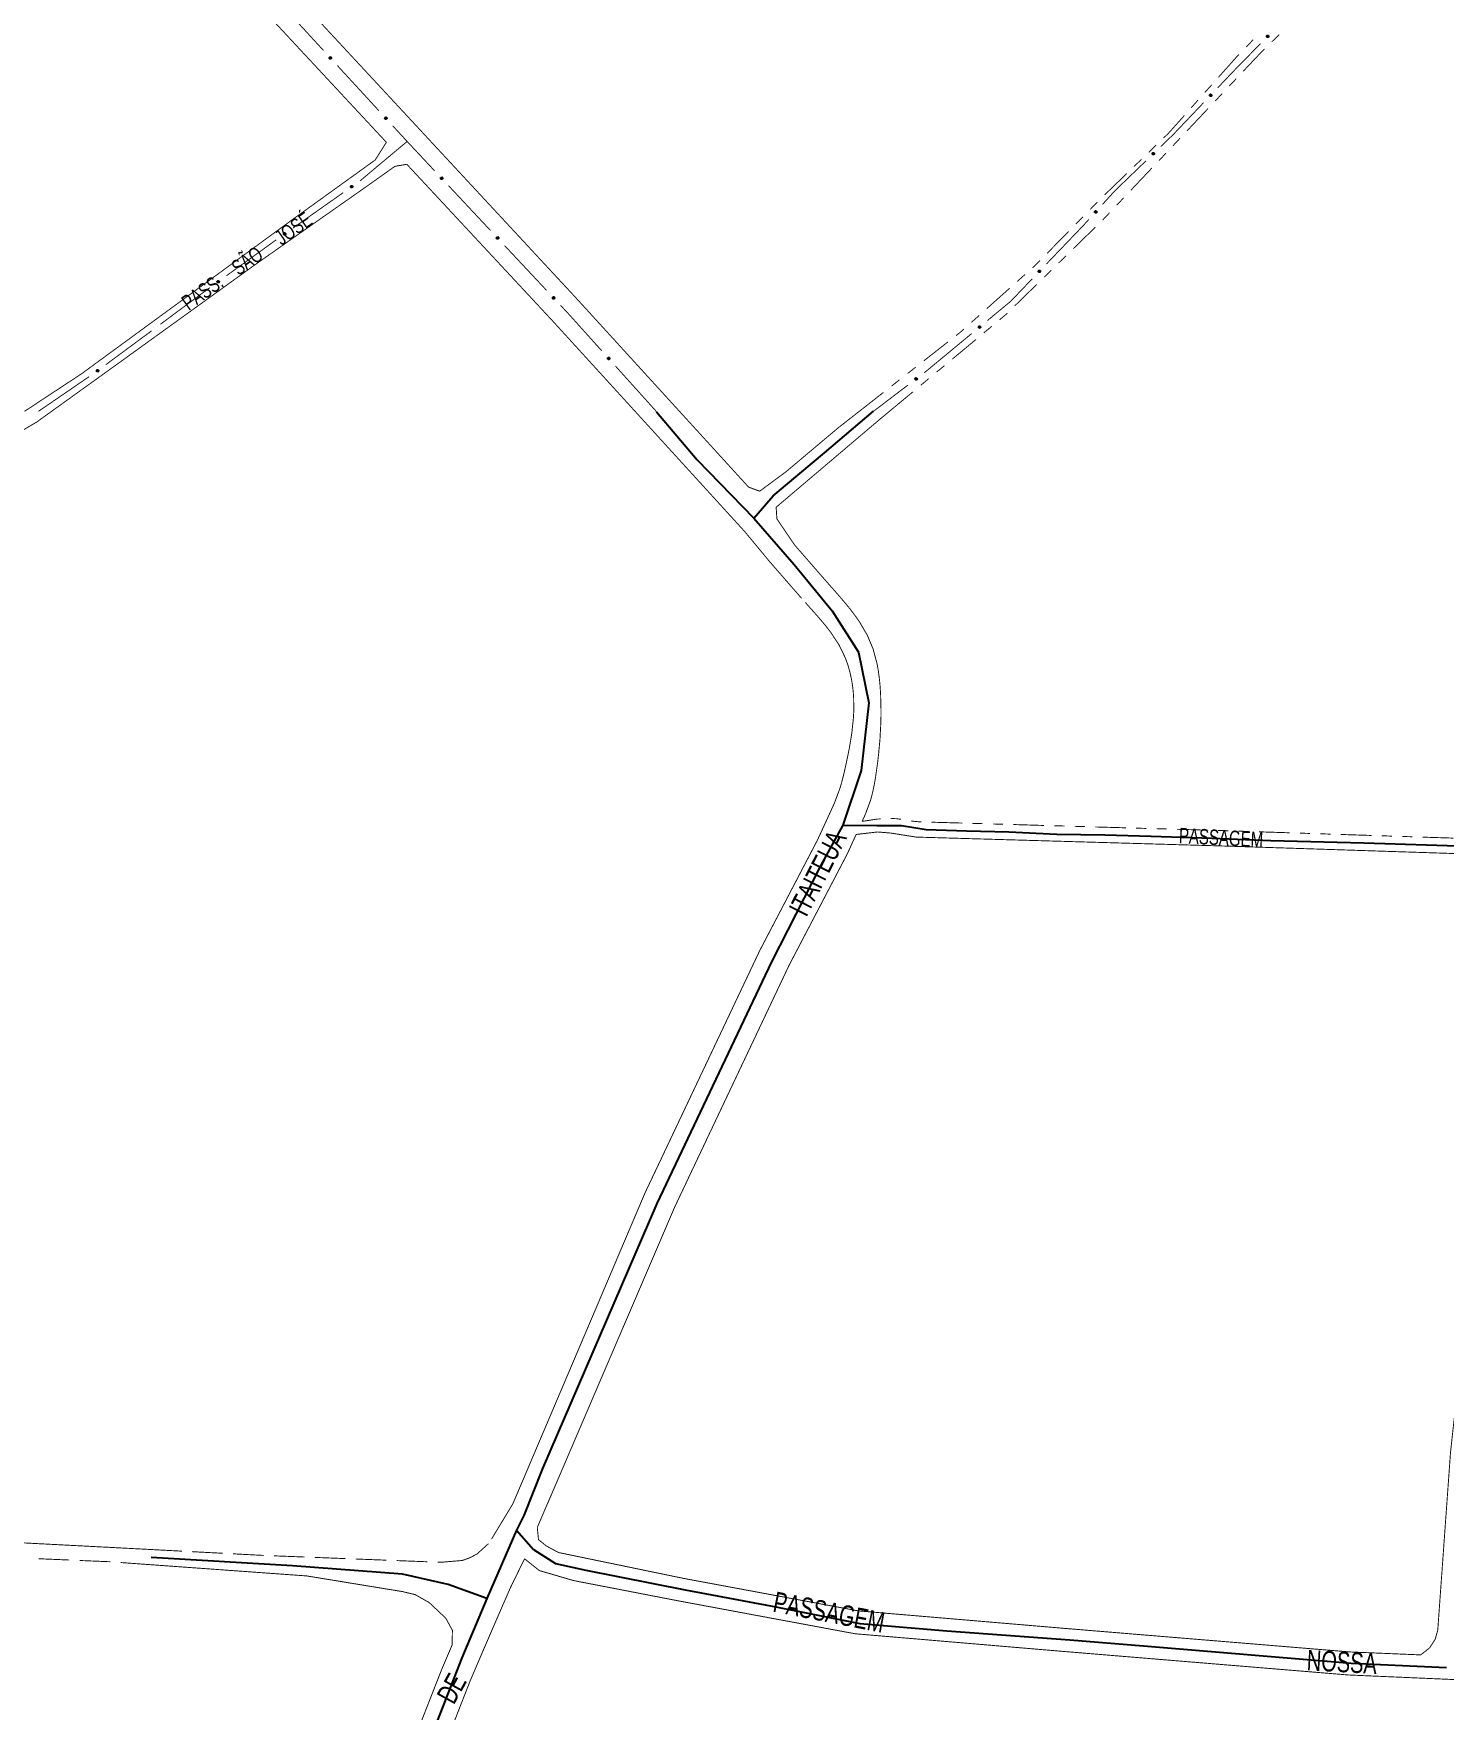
# Model space of a CAD drawing. Extents: x 205150 to 206910, y 4858726 to 4860849.
# Drawn here: x 205773.5 to 206049.1, y 4859224.7 to 4859552.2 of the extents above; entities that cross this region are included whole.
import ezdxf

# ---------------------------------------------------------------- set-up
doc = ezdxf.new("R2010")
doc.units = 0
doc.header["$LTSCALE"] = 1.5
doc.header["$MEASUREMENT"] = 0
doc.linetypes.add('PHANTOMX2', pattern=[5, 2.5, -0.5, 0.5, -0.5, 0.5, -0.5])
doc.linetypes.add('TRACO_25', pattern=[8, 3, -1, 1, -1, 1, -1])
for name, color, linetype in [('SV-EIXO-ROD-ESTR', 7, 'CONTINUOUS'), ('SV-EIXO-RUA-N-PAV', 6, 'CONTINUOUS'), ('SV-EIXO-RUA-PAV', 20, 'CONTINUOUS'), ('SV-EST-MUNIC-PAV', 20, 'CONTINUOUS'), ('SV-RUA-NAO-PAV-S-GUIA-C-GUIA', 7, 'CONTINUOUS'), ('SV-RUA-PAVIM-S-GUIA-C-GUIA', 7, 'CONTINUOUS'), ('SV-TXT-EST-M-N-PAV', 20, 'CONTINUOUS'), ('SV-TXT-RUA-N-PAV-S-GUIA-C-GUIA', 7, 'CONTINUOUS'), ('SV-TXT-RUA-PAV-S-GUIA-C-GUIA', 7, 'CONTINUOUS')]:
    doc.layers.add(name, color=color, linetype=linetype)
doc.styles.add('ARIAL', font='ARIAL.TTF')

msp = doc.modelspace()

# ---------------------------------------------------------------- linework, layer by layer
at = {"layer": 'SV-EIXO-ROD-ESTR', "const_width": 0.18, "flags": 128}
for points in [[(205830.11, 4859548.95), (205821.99, 4859557.78)], [(205840.94, 4859537.17), (205832.82, 4859546)], [(205846.46, 4859531.17), (205843.65, 4859534.22)], [(205847.04, 4859530.55), (205846.46, 4859531.17)], [(205851.82, 4859525.44), (205847.04, 4859530.55)], [(205862.76, 4859513.76), (205854.56, 4859522.52)], [(205873.7, 4859502.08), (205865.49, 4859510.84)], [(205877.92, 4859497.57), (205876.43, 4859499.16)], [(205878.47, 4859496.96), (205877.92, 4859497.57)], [(205884.49, 4859490.27), (205878.47, 4859496.96)], [(205895.19, 4859478.38), (205887.16, 4859487.3)]]:
    msp.add_lwpolyline(points, dxfattribs=at)
at = {"layer": 'SV-EIXO-ROD-ESTR', "flags": 128}
for points in [[(205831.48, 4859547.29), (205831.44, 4859547.3), (205831.39, 4859547.31), (205831.36, 4859547.33), (205831.34, 4859547.35), (205831.32, 4859547.38), (205831.3, 4859547.41), (205831.29, 4859547.45), (205831.29, 4859547.5), (205831.31, 4859547.54), (205831.32, 4859547.58), (205831.35, 4859547.6), (205831.37, 4859547.62), (205831.41, 4859547.64), (205831.45, 4859547.65), (205831.5, 4859547.64), (205831.54, 4859547.63), (205831.57, 4859547.61), (205831.6, 4859547.59), (205831.62, 4859547.56), (205831.63, 4859547.53), (205831.64, 4859547.49), (205831.64, 4859547.44), (205831.63, 4859547.4), (205831.61, 4859547.37), (205831.59, 4859547.34), (205831.56, 4859547.32), (205831.53, 4859547.3), (205831.48, 4859547.29)], [(205842.31, 4859535.52), (205842.26, 4859535.52), (205842.22, 4859535.53), (205842.19, 4859535.55), (205842.17, 4859535.57), (205842.15, 4859535.6), (205842.13, 4859535.63), (205842.12, 4859535.67), (205842.12, 4859535.72), (205842.14, 4859535.76), (205842.15, 4859535.8), (205842.18, 4859535.82), (205842.2, 4859535.84), (205842.24, 4859535.86), (205842.28, 4859535.87), (205842.33, 4859535.87), (205842.37, 4859535.85), (205842.4, 4859535.84), (205842.43, 4859535.81), (205842.45, 4859535.78), (205842.46, 4859535.75), (205842.47, 4859535.71), (205842.47, 4859535.66), (205842.46, 4859535.62), (205842.44, 4859535.59), (205842.42, 4859535.56), (205842.39, 4859535.54), (205842.36, 4859535.52), (205842.31, 4859535.52)], [(205853.21, 4859523.8), (205853.16, 4859523.8), (205853.12, 4859523.81), (205853.09, 4859523.83), (205853.06, 4859523.85), (205853.04, 4859523.88), (205853.02, 4859523.91), (205853.01, 4859523.95), (205853.02, 4859524), (205853.03, 4859524.05), (205853.05, 4859524.08), (205853.07, 4859524.1), (205853.1, 4859524.13), (205853.13, 4859524.14), (205853.17, 4859524.15), (205853.22, 4859524.15), (205853.26, 4859524.14), (205853.29, 4859524.12), (205853.32, 4859524.09), (205853.34, 4859524.07), (205853.36, 4859524.03), (205853.37, 4859523.99), (205853.37, 4859523.94), (205853.35, 4859523.9), (205853.34, 4859523.87), (205853.31, 4859523.85), (205853.28, 4859523.82), (205853.25, 4859523.81), (205853.21, 4859523.8)], [(205864.15, 4859512.12), (205864.1, 4859512.12), (205864.05, 4859512.13), (205864.02, 4859512.15), (205864, 4859512.17), (205863.98, 4859512.2), (205863.96, 4859512.23), (205863.95, 4859512.27), (205863.95, 4859512.32), (205863.96, 4859512.37), (205863.98, 4859512.4), (205864.01, 4859512.43), (205864.03, 4859512.45), (205864.07, 4859512.46), (205864.11, 4859512.47), (205864.16, 4859512.47), (205864.2, 4859512.46), (205864.23, 4859512.44), (205864.26, 4859512.41), (205864.28, 4859512.39), (205864.29, 4859512.35), (205864.3, 4859512.31), (205864.3, 4859512.26), (205864.29, 4859512.22), (205864.27, 4859512.19), (205864.25, 4859512.17), (205864.22, 4859512.14), (205864.19, 4859512.13), (205864.15, 4859512.12)], [(205875.08, 4859500.44), (205875.03, 4859500.44), (205874.99, 4859500.45), (205874.96, 4859500.47), (205874.93, 4859500.49), (205874.91, 4859500.52), (205874.9, 4859500.55), (205874.89, 4859500.6), (205874.89, 4859500.64), (205874.9, 4859500.69), (205874.92, 4859500.72), (205874.94, 4859500.75), (205874.97, 4859500.77), (205875, 4859500.78), (205875.04, 4859500.79), (205875.09, 4859500.79), (205875.13, 4859500.78), (205875.16, 4859500.76), (205875.19, 4859500.74), (205875.21, 4859500.71), (205875.23, 4859500.67), (205875.24, 4859500.63), (205875.24, 4859500.58), (205875.23, 4859500.54), (205875.21, 4859500.51), (205875.18, 4859500.49), (205875.16, 4859500.46), (205875.12, 4859500.45), (205875.08, 4859500.44)], [(205885.84, 4859488.6), (205885.79, 4859488.6), (205885.75, 4859488.62), (205885.72, 4859488.64), (205885.7, 4859488.66), (205885.67, 4859488.69), (205885.66, 4859488.72), (205885.65, 4859488.76), (205885.65, 4859488.81), (205885.67, 4859488.85), (205885.68, 4859488.88), (205885.71, 4859488.91), (205885.74, 4859488.93), (205885.77, 4859488.95), (205885.81, 4859488.95), (205885.86, 4859488.95), (205885.9, 4859488.94), (205885.93, 4859488.92), (205885.96, 4859488.9), (205885.98, 4859488.87), (205885.99, 4859488.83), (205886, 4859488.79), (205886, 4859488.74), (205885.99, 4859488.7), (205885.97, 4859488.67), (205885.94, 4859488.65), (205885.92, 4859488.63), (205885.88, 4859488.61), (205885.84, 4859488.6)]]:
    msp.add_lwpolyline(points, close=True, dxfattribs=at)
for points in [[(205831.53, 4859547.3), (205831.29, 4859547.5)], [(205831.51, 4859547.3), (205831.29, 4859547.47)], [(205831.48, 4859547.29), (205831.29, 4859547.45)], [(205831.54, 4859547.31), (205831.3, 4859547.52)], [(205831.46, 4859547.3), (205831.3, 4859547.43)], [(205831.44, 4859547.3), (205831.3, 4859547.41)], [(205831.56, 4859547.32), (205831.31, 4859547.54)], [(205831.41, 4859547.3), (205831.31, 4859547.39)], [(205831.59, 4859547.34), (205831.32, 4859547.58)], [(205831.57, 4859547.33), (205831.32, 4859547.55)], [(205831.39, 4859547.31), (205831.32, 4859547.38)], [(205831.6, 4859547.36), (205831.34, 4859547.59)], [(205831.61, 4859547.37), (205831.35, 4859547.6)], [(205831.62, 4859547.39), (205831.36, 4859547.61)], [(205831.63, 4859547.4), (205831.37, 4859547.62)], [(205831.63, 4859547.42), (205831.4, 4859547.63)], [(205831.64, 4859547.44), (205831.41, 4859547.64)], [(205831.64, 4859547.46), (205831.43, 4859547.64)], [(205831.64, 4859547.49), (205831.45, 4859547.65)], [(205831.63, 4859547.51), (205831.48, 4859547.64)], [(205831.63, 4859547.53), (205831.5, 4859547.64)], [(205831.62, 4859547.55), (205831.52, 4859547.63)], [(205831.62, 4859547.56), (205831.54, 4859547.63)], [(205842.42, 4859535.56), (205842.15, 4859535.8)], [(205842.4, 4859535.55), (205842.15, 4859535.78)], [(205842.43, 4859535.58), (205842.17, 4859535.81)], [(205842.44, 4859535.59), (205842.18, 4859535.82)], [(205842.45, 4859535.61), (205842.19, 4859535.83)], [(205842.46, 4859535.62), (205842.2, 4859535.84)], [(205842.46, 4859535.64), (205842.23, 4859535.85)], [(205842.47, 4859535.66), (205842.24, 4859535.86)], [(205842.47, 4859535.69), (205842.26, 4859535.86)], [(205842.47, 4859535.71), (205842.28, 4859535.87)], [(205842.46, 4859535.73), (205842.31, 4859535.86)], [(205842.46, 4859535.75), (205842.33, 4859535.87)], [(205842.45, 4859535.77), (205842.35, 4859535.86)], [(205842.45, 4859535.78), (205842.37, 4859535.85)], [(205842.36, 4859535.52), (205842.12, 4859535.72)], [(205842.34, 4859535.52), (205842.12, 4859535.7)], [(205842.31, 4859535.52), (205842.12, 4859535.67)], [(205842.37, 4859535.54), (205842.13, 4859535.74)], [(205842.29, 4859535.52), (205842.13, 4859535.65)], [(205842.26, 4859535.52), (205842.13, 4859535.63)], [(205842.39, 4859535.54), (205842.14, 4859535.76)], [(205842.24, 4859535.52), (205842.14, 4859535.61)], [(205842.22, 4859535.53), (205842.15, 4859535.6)], [(205853.21, 4859523.8), (205853.01, 4859523.95)], [(205853.25, 4859523.81), (205853.02, 4859524)], [(205853.23, 4859523.8), (205853.02, 4859523.98)], [(205853.16, 4859523.8), (205853.02, 4859523.91)], [(205853.28, 4859523.82), (205853.03, 4859524.05)], [(205853.26, 4859523.82), (205853.03, 4859524.02)], [(205853.18, 4859523.8), (205853.03, 4859523.93)], [(205853.29, 4859523.84), (205853.04, 4859524.06)], [(205853.14, 4859523.81), (205853.04, 4859523.89)], [(205853.12, 4859523.81), (205853.04, 4859523.88)], [(205853.31, 4859523.85), (205853.05, 4859524.08)], [(205853.32, 4859523.86), (205853.06, 4859524.09)], [(205853.34, 4859523.87), (205853.07, 4859524.1)], [(205853.34, 4859523.89), (205853.09, 4859524.11)], [(205853.35, 4859523.9), (205853.1, 4859524.13)], [(205853.36, 4859523.93), (205853.12, 4859524.13)], [(205853.37, 4859523.94), (205853.13, 4859524.14)], [(205853.36, 4859523.97), (205853.15, 4859524.14)], [(205853.37, 4859523.99), (205853.17, 4859524.15)], [(205853.36, 4859524.02), (205853.2, 4859524.14)], [(205853.36, 4859524.03), (205853.22, 4859524.15)], [(205853.35, 4859524.05), (205853.25, 4859524.14)], [(205853.34, 4859524.07), (205853.26, 4859524.14)], [(205864.19, 4859512.13), (205863.95, 4859512.32)], [(205864.17, 4859512.12), (205863.95, 4859512.3)], [(205864.15, 4859512.12), (205863.95, 4859512.27)], [(205864.22, 4859512.14), (205863.96, 4859512.37)], [(205864.2, 4859512.14), (205863.96, 4859512.34)], [(205864.12, 4859512.12), (205863.96, 4859512.25)], [(205864.1, 4859512.12), (205863.96, 4859512.23)], [(205864.07, 4859512.13), (205863.97, 4859512.21)], [(205864.25, 4859512.17), (205863.98, 4859512.4)], [(205864.23, 4859512.16), (205863.98, 4859512.38)], [(205864.05, 4859512.13), (205863.98, 4859512.2)], [(205864.26, 4859512.18), (205864, 4859512.41)], [(205864.27, 4859512.19), (205864.01, 4859512.43)], [(205864.28, 4859512.21), (205864.02, 4859512.43)], [(205864.29, 4859512.22), (205864.03, 4859512.45)], [(205864.29, 4859512.25), (205864.05, 4859512.45)], [(205864.3, 4859512.26), (205864.07, 4859512.46)], [(205864.3, 4859512.29), (205864.09, 4859512.46)], [(205864.3, 4859512.31), (205864.11, 4859512.47)], [(205864.29, 4859512.34), (205864.14, 4859512.46)], [(205864.29, 4859512.35), (205864.16, 4859512.47)], [(205864.28, 4859512.37), (205864.18, 4859512.46)], [(205864.28, 4859512.39), (205864.2, 4859512.46)], [(205875.12, 4859500.45), (205874.89, 4859500.64)], [(205875.1, 4859500.45), (205874.89, 4859500.62)], [(205875.08, 4859500.44), (205874.89, 4859500.6)], [(205875.16, 4859500.46), (205874.9, 4859500.69)], [(205875.14, 4859500.46), (205874.9, 4859500.66)], [(205875.05, 4859500.44), (205874.9, 4859500.57)], [(205875.03, 4859500.44), (205874.9, 4859500.55)], [(205875.17, 4859500.48), (205874.91, 4859500.7)], [(205875.01, 4859500.45), (205874.91, 4859500.53)], [(205874.99, 4859500.45), (205874.91, 4859500.52)], [(205875.18, 4859500.49), (205874.92, 4859500.72)], [(205875.19, 4859500.5), (205874.93, 4859500.73)], [(205875.21, 4859500.51), (205874.94, 4859500.75)], [(205875.21, 4859500.53), (205874.96, 4859500.75)], [(205875.23, 4859500.54), (205874.97, 4859500.77)], [(205875.23, 4859500.57), (205874.99, 4859500.77)], [(205875.24, 4859500.58), (205875, 4859500.78)], [(205875.23, 4859500.61), (205875.03, 4859500.78)], [(205875.24, 4859500.63), (205875.04, 4859500.79)], [(205875.23, 4859500.66), (205875.07, 4859500.79)], [(205875.23, 4859500.67), (205875.09, 4859500.79)], [(205875.22, 4859500.69), (205875.12, 4859500.78)], [(205875.21, 4859500.71), (205875.13, 4859500.78)], [(205885.88, 4859488.61), (205885.65, 4859488.81)], [(205885.86, 4859488.61), (205885.65, 4859488.78)], [(205885.84, 4859488.6), (205885.65, 4859488.76)], [(205885.9, 4859488.62), (205885.66, 4859488.83)], [(205885.81, 4859488.6), (205885.66, 4859488.74)], [(205885.79, 4859488.6), (205885.66, 4859488.72)], [(205885.92, 4859488.63), (205885.67, 4859488.85)], [(205885.77, 4859488.61), (205885.67, 4859488.7)], [(205885.75, 4859488.62), (205885.67, 4859488.69)], [(205885.94, 4859488.65), (205885.68, 4859488.88)], [(205885.93, 4859488.64), (205885.68, 4859488.86)], [(205885.95, 4859488.66), (205885.7, 4859488.9)], [(205885.97, 4859488.67), (205885.71, 4859488.91)], [(205885.98, 4859488.69), (205885.72, 4859488.92)], [(205885.99, 4859488.7), (205885.74, 4859488.93)], [(205885.99, 4859488.73), (205885.76, 4859488.94)], [(205886, 4859488.74), (205885.77, 4859488.95)], [(205886, 4859488.77), (205885.79, 4859488.95)], [(205886, 4859488.79), (205885.81, 4859488.95)], [(205885.99, 4859488.82), (205885.84, 4859488.95)], [(205885.99, 4859488.83), (205885.86, 4859488.95)], [(205885.98, 4859488.85), (205885.89, 4859488.94)], [(205885.98, 4859488.87), (205885.9, 4859488.94)], [(205895.19, 4859478.38), (205903.13, 4859469.01), (205914.2, 4859457.6), (205922.09, 4859448.54), (205929.47, 4859439.48), (205934.67, 4859431.43), (205936.68, 4859421.53), (205935.17, 4859408.28), (205931.57, 4859397.62), (205927.22, 4859389.66), (205917.66, 4859370.94), (205895.24, 4859323.72), (205872.93, 4859271.96), (205869.24, 4859262.82), (205867.85, 4859259.92), (205862.03, 4859246.58), (205857.16, 4859234.97), (205844.83, 4859203.51)]]:
    msp.add_lwpolyline(points, dxfattribs=at)
at = {"layer": 'SV-EIXO-RUA-N-PAV', "const_width": 0.18, "flags": 128}
for points in [[(206013.16, 4859550.26), (206008.26, 4859545.26)], [(206008.25, 4859545.25), (206004.81, 4859541.64)], [(206008.26, 4859545.26), (206008.25, 4859545.25)], [(206002.05, 4859538.74), (205996.54, 4859532.95)], [(205996.18, 4859532.57), (205993.68, 4859530.16)], [(205996.54, 4859532.95), (205996.18, 4859532.57)], [(205846.46, 4859531.17), (205838.03, 4859524.11)], [(205990.8, 4859527.38), (205985.04, 4859521.83)], [(205837.39, 4859523.57), (205837.25, 4859523.48)], [(205838.03, 4859524.11), (205837.39, 4859523.57)], [(205833.98, 4859521.17), (205824.17, 4859514.26)], [(205984.62, 4859521.42), (205982.32, 4859518.89)], [(205985.04, 4859521.83), (205984.62, 4859521.42)], [(205978.49, 4859514.68), (205971.36, 4859507.24)], [(205978.96, 4859515.19), (205978.49, 4859514.68)], [(205979.63, 4859515.93), (205978.96, 4859515.19)], [(205820.9, 4859511.96), (205811.17, 4859504.94)], [(205968.59, 4859504.35), (205964.44, 4859500.02)], [(205806.65, 4859501.68), (205798.27, 4859495.47)], [(205807.11, 4859502.01), (205806.65, 4859501.68)], [(205807.92, 4859502.6), (205807.11, 4859502.01)], [(205964.38, 4859499.95), (205959.83, 4859496.19)], [(205964.44, 4859500.02), (205964.38, 4859499.95)], [(205787.6, 4859487.57), (205796.45, 4859494.11)], [(205796.45, 4859494.11), (205796.55, 4859494.19)], [(205956.74, 4859493.64), (205948.27, 4859486.63)], [(205948.27, 4859486.63), (205947.81, 4859486.25)], [(205774.45, 4859478.46), (205784.35, 4859485.24)], [(205944.3, 4859483.58), (205937.93, 4859478.74)], [(205947.81, 4859486.25), (205947.49, 4859486)], [(205937.93, 4859478.74), (205937.58, 4859478.48)]]:
    msp.add_lwpolyline(points, dxfattribs=at)
at = {"layer": 'SV-EIXO-RUA-N-PAV', "flags": 128}
for points in [[(206014.75, 4859551.71), (206014.75, 4859551.66), (206014.74, 4859551.62), (206014.72, 4859551.59), (206014.7, 4859551.56), (206014.67, 4859551.54), (206014.64, 4859551.52), (206014.6, 4859551.51), (206014.55, 4859551.51), (206014.51, 4859551.52), (206014.47, 4859551.53), (206014.45, 4859551.56), (206014.42, 4859551.58), (206014.41, 4859551.62), (206014.4, 4859551.66), (206014.4, 4859551.71), (206014.4, 4859551.75), (206014.42, 4859551.78), (206014.45, 4859551.81), (206014.47, 4859551.83), (206014.5, 4859551.85), (206014.55, 4859551.86), (206014.59, 4859551.86), (206014.64, 4859551.85), (206014.67, 4859551.83), (206014.69, 4859551.81), (206014.72, 4859551.78), (206014.74, 4859551.75), (206014.75, 4859551.71)], [(206003.61, 4859540.22), (206003.61, 4859540.17), (206003.61, 4859540.13), (206003.59, 4859540.1), (206003.57, 4859540.07), (206003.54, 4859540.05), (206003.51, 4859540.03), (206003.47, 4859540.02), (206003.42, 4859540.02), (206003.38, 4859540.03), (206003.34, 4859540.04), (206003.31, 4859540.06), (206003.29, 4859540.09), (206003.27, 4859540.12), (206003.26, 4859540.16), (206003.26, 4859540.21), (206003.27, 4859540.26), (206003.29, 4859540.29), (206003.31, 4859540.31), (206003.34, 4859540.34), (206003.37, 4859540.36), (206003.41, 4859540.37), (206003.46, 4859540.37), (206003.5, 4859540.36), (206003.53, 4859540.34), (206003.56, 4859540.32), (206003.58, 4859540.29), (206003.6, 4859540.26), (206003.61, 4859540.22)], [(205992.42, 4859528.79), (205992.42, 4859528.74), (205992.41, 4859528.7), (205992.39, 4859528.66), (205992.36, 4859528.64), (205992.34, 4859528.62), (205992.3, 4859528.6), (205992.26, 4859528.59), (205992.22, 4859528.59), (205992.17, 4859528.6), (205992.14, 4859528.62), (205992.11, 4859528.64), (205992.09, 4859528.67), (205992.08, 4859528.71), (205992.07, 4859528.75), (205992.07, 4859528.8), (205992.08, 4859528.84), (205992.1, 4859528.87), (205992.12, 4859528.89), (205992.15, 4859528.92), (205992.18, 4859528.93), (205992.22, 4859528.94), (205992.27, 4859528.94), (205992.31, 4859528.93), (205992.34, 4859528.91), (205992.37, 4859528.89), (205992.39, 4859528.86), (205992.41, 4859528.83), (205992.42, 4859528.79)], [(205835.8, 4859522.32), (205835.79, 4859522.27), (205835.77, 4859522.23), (205835.75, 4859522.2), (205835.72, 4859522.18), (205835.69, 4859522.16), (205835.66, 4859522.15), (205835.62, 4859522.15), (205835.57, 4859522.15), (205835.53, 4859522.17), (205835.5, 4859522.19), (205835.47, 4859522.22), (205835.46, 4859522.25), (205835.45, 4859522.29), (205835.44, 4859522.33), (205835.45, 4859522.38), (205835.47, 4859522.42), (205835.49, 4859522.44), (205835.52, 4859522.47), (205835.55, 4859522.49), (205835.58, 4859522.5), (205835.63, 4859522.5), (205835.67, 4859522.49), (205835.71, 4859522.47), (205835.74, 4859522.45), (205835.76, 4859522.42), (205835.78, 4859522.39), (205835.79, 4859522.36), (205835.8, 4859522.32)], [(205981.15, 4859517.44), (205981.16, 4859517.4), (205981.15, 4859517.35), (205981.13, 4859517.32), (205981.11, 4859517.29), (205981.09, 4859517.27), (205981.05, 4859517.25), (205981.02, 4859517.24), (205980.97, 4859517.23), (205980.92, 4859517.24), (205980.89, 4859517.26), (205980.86, 4859517.28), (205980.84, 4859517.31), (205980.82, 4859517.34), (205980.81, 4859517.38), (205980.8, 4859517.43), (205980.81, 4859517.47), (205980.83, 4859517.5), (205980.85, 4859517.53), (205980.88, 4859517.56), (205980.91, 4859517.57), (205980.95, 4859517.59), (205981, 4859517.59), (205981.04, 4859517.58), (205981.07, 4859517.56), (205981.1, 4859517.54), (205981.12, 4859517.52), (205981.14, 4859517.49), (205981.15, 4859517.44)], [(205822.72, 4859513.1), (205822.71, 4859513.06), (205822.69, 4859513.02), (205822.67, 4859512.99), (205822.64, 4859512.97), (205822.61, 4859512.95), (205822.58, 4859512.94), (205822.53, 4859512.93), (205822.49, 4859512.94), (205822.45, 4859512.96), (205822.42, 4859512.98), (205822.39, 4859513.01), (205822.38, 4859513.04), (205822.37, 4859513.07), (205822.36, 4859513.12), (205822.37, 4859513.17), (205822.39, 4859513.2), (205822.41, 4859513.23), (205822.44, 4859513.26), (205822.47, 4859513.27), (205822.5, 4859513.28), (205822.54, 4859513.29), (205822.59, 4859513.28), (205822.63, 4859513.26), (205822.66, 4859513.24), (205822.68, 4859513.21), (205822.7, 4859513.18), (205822.71, 4859513.15), (205822.72, 4859513.1)], [(205809.73, 4859503.76), (205809.72, 4859503.72), (205809.7, 4859503.68), (205809.68, 4859503.65), (205809.65, 4859503.62), (205809.62, 4859503.61), (205809.59, 4859503.59), (205809.55, 4859503.59), (205809.5, 4859503.6), (205809.46, 4859503.62), (205809.43, 4859503.64), (205809.41, 4859503.66), (205809.39, 4859503.69), (205809.38, 4859503.73), (205809.37, 4859503.77), (205809.38, 4859503.82), (205809.4, 4859503.86), (205809.42, 4859503.89), (205809.45, 4859503.91), (205809.48, 4859503.93), (205809.51, 4859503.94), (205809.55, 4859503.94), (205809.6, 4859503.94), (205809.64, 4859503.92), (205809.67, 4859503.9), (205809.69, 4859503.87), (205809.71, 4859503.84), (205809.72, 4859503.81), (205809.73, 4859503.76)], [(205970.16, 4859505.82), (205970.16, 4859505.77), (205970.15, 4859505.73), (205970.13, 4859505.7), (205970.11, 4859505.67), (205970.08, 4859505.65), (205970.05, 4859505.63), (205970.01, 4859505.62), (205969.96, 4859505.62), (205969.92, 4859505.63), (205969.89, 4859505.64), (205969.86, 4859505.67), (205969.84, 4859505.69), (205969.82, 4859505.73), (205969.81, 4859505.77), (205969.81, 4859505.81), (205969.81, 4859505.86), (205969.83, 4859505.89), (205969.85, 4859505.92), (205969.88, 4859505.94), (205969.91, 4859505.96), (205969.95, 4859505.97), (205970, 4859505.97), (205970.04, 4859505.96), (205970.08, 4859505.94), (205970.1, 4859505.92), (205970.13, 4859505.89), (205970.15, 4859505.86), (205970.16, 4859505.82)], [(205958.47, 4859494.92), (205958.46, 4859494.87), (205958.45, 4859494.83), (205958.43, 4859494.8), (205958.4, 4859494.77), (205958.37, 4859494.75), (205958.34, 4859494.74), (205958.3, 4859494.73), (205958.25, 4859494.74), (205958.21, 4859494.75), (205958.18, 4859494.77), (205958.15, 4859494.8), (205958.13, 4859494.83), (205958.12, 4859494.86), (205958.11, 4859494.9), (205958.12, 4859494.95), (205958.13, 4859494.99), (205958.15, 4859495.02), (205958.18, 4859495.05), (205958.21, 4859495.07), (205958.24, 4859495.08), (205958.28, 4859495.09), (205958.33, 4859495.08), (205958.37, 4859495.07), (205958.4, 4859495.05), (205958.42, 4859495.02), (205958.45, 4859494.99), (205958.46, 4859494.96), (205958.47, 4859494.92)], [(205785.81, 4859486.39), (205785.82, 4859486.44), (205785.83, 4859486.48), (205785.86, 4859486.51), (205785.88, 4859486.53), (205785.91, 4859486.55), (205785.95, 4859486.56), (205785.99, 4859486.56), (205786.04, 4859486.56), (205786.08, 4859486.54), (205786.11, 4859486.52), (205786.13, 4859486.49), (205786.15, 4859486.46), (205786.16, 4859486.43), (205786.17, 4859486.38), (205786.16, 4859486.34), (205786.14, 4859486.3), (205786.12, 4859486.27), (205786.09, 4859486.24), (205786.06, 4859486.23), (205786.03, 4859486.21), (205785.99, 4859486.21), (205785.94, 4859486.22), (205785.9, 4859486.23), (205785.87, 4859486.25), (205785.85, 4859486.28), (205785.83, 4859486.31), (205785.81, 4859486.35), (205785.81, 4859486.39)], [(205946.08, 4859484.79), (205946.07, 4859484.74), (205946.05, 4859484.7), (205946.03, 4859484.67), (205946.01, 4859484.65), (205945.98, 4859484.63), (205945.94, 4859484.62), (205945.9, 4859484.61), (205945.85, 4859484.62), (205945.81, 4859484.64), (205945.78, 4859484.66), (205945.76, 4859484.68), (205945.74, 4859484.71), (205945.73, 4859484.75), (205945.72, 4859484.79), (205945.73, 4859484.84), (205945.74, 4859484.88), (205945.77, 4859484.91), (205945.79, 4859484.93), (205945.82, 4859484.95), (205945.86, 4859484.96), (205945.9, 4859484.97), (205945.95, 4859484.96), (205945.99, 4859484.94), (205946.02, 4859484.92), (205946.04, 4859484.9), (205946.06, 4859484.87), (205946.07, 4859484.83), (205946.08, 4859484.79)]]:
    msp.add_lwpolyline(points, close=True, dxfattribs=at)
for points in [[(206014.55, 4859551.86), (206014.4, 4859551.66)], [(206014.5, 4859551.85), (206014.4, 4859551.71)], [(206014.57, 4859551.85), (206014.4, 4859551.64)], [(206014.52, 4859551.85), (206014.4, 4859551.69)], [(206014.49, 4859551.84), (206014.4, 4859551.73)], [(206014.47, 4859551.83), (206014.4, 4859551.75)], [(206014.59, 4859551.86), (206014.41, 4859551.62)], [(206014.64, 4859551.85), (206014.42, 4859551.58)], [(206014.61, 4859551.85), (206014.42, 4859551.6)], [(206014.65, 4859551.84), (206014.44, 4859551.57)], [(206014.67, 4859551.83), (206014.45, 4859551.56)], [(206014.68, 4859551.82), (206014.46, 4859551.55)], [(206014.69, 4859551.81), (206014.47, 4859551.53)], [(206014.7, 4859551.79), (206014.49, 4859551.53)], [(206014.72, 4859551.78), (206014.51, 4859551.52)], [(206014.72, 4859551.76), (206014.53, 4859551.52)], [(206014.74, 4859551.75), (206014.55, 4859551.51)], [(206014.74, 4859551.73), (206014.58, 4859551.51)], [(206014.75, 4859551.71), (206014.6, 4859551.51)], [(206014.75, 4859551.68), (206014.62, 4859551.52)], [(206014.75, 4859551.66), (206014.64, 4859551.52)], [(206014.74, 4859551.64), (206014.66, 4859551.54)], [(206014.74, 4859551.62), (206014.67, 4859551.54)], [(206003.41, 4859540.37), (206003.26, 4859540.16)], [(206003.37, 4859540.36), (206003.26, 4859540.21)], [(206003.46, 4859540.37), (206003.27, 4859540.12)], [(206003.43, 4859540.36), (206003.27, 4859540.15)], [(206003.39, 4859540.36), (206003.27, 4859540.19)], [(206003.34, 4859540.34), (206003.27, 4859540.26)], [(206003.35, 4859540.34), (206003.27, 4859540.24)], [(206003.5, 4859540.36), (206003.29, 4859540.09)], [(206003.48, 4859540.36), (206003.29, 4859540.11)], [(206003.51, 4859540.35), (206003.31, 4859540.08)], [(206003.53, 4859540.34), (206003.31, 4859540.06)], [(206003.54, 4859540.33), (206003.33, 4859540.06)], [(206003.56, 4859540.32), (206003.34, 4859540.04)], [(206003.57, 4859540.3), (206003.36, 4859540.04)], [(206003.58, 4859540.29), (206003.38, 4859540.03)], [(206003.59, 4859540.28), (206003.4, 4859540.02)], [(206003.6, 4859540.26), (206003.42, 4859540.02)], [(206003.61, 4859540.24), (206003.44, 4859540.02)], [(206003.61, 4859540.22), (206003.47, 4859540.02)], [(206003.61, 4859540.19), (206003.49, 4859540.03)], [(206003.61, 4859540.17), (206003.51, 4859540.03)], [(206003.61, 4859540.15), (206003.53, 4859540.05)], [(206003.61, 4859540.13), (206003.54, 4859540.05)], [(205992.22, 4859528.94), (205992.07, 4859528.75)], [(205992.24, 4859528.94), (205992.07, 4859528.73)], [(205992.18, 4859528.93), (205992.07, 4859528.8)], [(205992.2, 4859528.93), (205992.07, 4859528.78)], [(205992.27, 4859528.94), (205992.08, 4859528.71)], [(205992.15, 4859528.92), (205992.08, 4859528.84)], [(205992.16, 4859528.92), (205992.08, 4859528.82)], [(205992.29, 4859528.94), (205992.09, 4859528.69)], [(205992.31, 4859528.93), (205992.09, 4859528.67)], [(205992.32, 4859528.92), (205992.1, 4859528.66)], [(205992.34, 4859528.91), (205992.11, 4859528.64)], [(205992.35, 4859528.9), (205992.13, 4859528.64)], [(205992.37, 4859528.89), (205992.14, 4859528.62)], [(205992.38, 4859528.87), (205992.16, 4859528.61)], [(205992.39, 4859528.86), (205992.17, 4859528.6)], [(205992.4, 4859528.84), (205992.2, 4859528.6)], [(205992.41, 4859528.83), (205992.22, 4859528.59)], [(205992.41, 4859528.81), (205992.24, 4859528.59)], [(205992.42, 4859528.79), (205992.26, 4859528.59)], [(205992.42, 4859528.76), (205992.29, 4859528.6)], [(205992.42, 4859528.74), (205992.3, 4859528.6)], [(205992.41, 4859528.72), (205992.33, 4859528.62)], [(205992.41, 4859528.7), (205992.34, 4859528.62)], [(205835.63, 4859522.5), (205835.44, 4859522.33)], [(205835.58, 4859522.5), (205835.45, 4859522.38)], [(205835.67, 4859522.49), (205835.45, 4859522.29)], [(205835.65, 4859522.49), (205835.45, 4859522.31)], [(205835.6, 4859522.49), (205835.45, 4859522.36)], [(205835.69, 4859522.48), (205835.46, 4859522.27)], [(205835.71, 4859522.47), (205835.46, 4859522.25)], [(205835.55, 4859522.49), (205835.47, 4859522.42)], [(205835.56, 4859522.49), (205835.47, 4859522.4)], [(205835.72, 4859522.46), (205835.47, 4859522.24)], [(205835.74, 4859522.45), (205835.47, 4859522.22)], [(205835.75, 4859522.44), (205835.49, 4859522.21)], [(205835.76, 4859522.42), (205835.5, 4859522.19)], [(205835.77, 4859522.41), (205835.52, 4859522.18)], [(205835.78, 4859522.39), (205835.53, 4859522.17)], [(205835.78, 4859522.37), (205835.55, 4859522.17)], [(205835.79, 4859522.36), (205835.57, 4859522.15)], [(205835.79, 4859522.34), (205835.59, 4859522.15)], [(205835.8, 4859522.32), (205835.62, 4859522.15)], [(205835.79, 4859522.29), (205835.64, 4859522.15)], [(205835.79, 4859522.27), (205835.66, 4859522.15)], [(205835.78, 4859522.25), (205835.68, 4859522.16)], [(205835.77, 4859522.23), (205835.69, 4859522.16)], [(205980.91, 4859517.57), (205980.8, 4859517.43)], [(205980.95, 4859517.59), (205980.81, 4859517.38)], [(205980.93, 4859517.57), (205980.81, 4859517.41)], [(205980.88, 4859517.56), (205980.81, 4859517.47)], [(205980.89, 4859517.56), (205980.81, 4859517.45)], [(205981, 4859517.59), (205980.82, 4859517.34)], [(205980.97, 4859517.58), (205980.82, 4859517.36)], [(205981.02, 4859517.58), (205980.83, 4859517.33)], [(205981.04, 4859517.58), (205980.84, 4859517.31)], [(205981.05, 4859517.57), (205980.85, 4859517.3)], [(205981.07, 4859517.56), (205980.86, 4859517.28)], [(205981.08, 4859517.55), (205980.87, 4859517.27)], [(205981.1, 4859517.54), (205980.89, 4859517.26)], [(205981.11, 4859517.53), (205980.91, 4859517.25)], [(205981.12, 4859517.52), (205980.92, 4859517.24)], [(205981.13, 4859517.5), (205980.95, 4859517.24)], [(205981.14, 4859517.49), (205980.97, 4859517.23)], [(205981.15, 4859517.47), (205980.99, 4859517.24)], [(205981.15, 4859517.44), (205981.02, 4859517.24)], [(205981.16, 4859517.42), (205981.04, 4859517.25)], [(205981.16, 4859517.4), (205981.05, 4859517.25)], [(205981.15, 4859517.37), (205981.08, 4859517.27)], [(205981.15, 4859517.35), (205981.09, 4859517.27)], [(205822.54, 4859513.29), (205822.36, 4859513.12)], [(205822.59, 4859513.28), (205822.37, 4859513.07)], [(205822.5, 4859513.28), (205822.37, 4859513.17)], [(205822.57, 4859513.28), (205822.37, 4859513.1)], [(205822.52, 4859513.28), (205822.37, 4859513.15)], [(205822.61, 4859513.27), (205822.37, 4859513.06)], [(205822.48, 4859513.28), (205822.38, 4859513.19)], [(205822.63, 4859513.26), (205822.38, 4859513.04)], [(205822.47, 4859513.27), (205822.39, 4859513.2)], [(205822.64, 4859513.25), (205822.39, 4859513.03)], [(205822.66, 4859513.24), (205822.39, 4859513.01)], [(205822.67, 4859513.22), (205822.4, 4859513)], [(205822.68, 4859513.21), (205822.42, 4859512.98)], [(205822.69, 4859513.19), (205822.44, 4859512.97)], [(205822.7, 4859513.18), (205822.45, 4859512.96)], [(205822.7, 4859513.16), (205822.47, 4859512.95)], [(205822.71, 4859513.15), (205822.49, 4859512.94)], [(205822.71, 4859513.13), (205822.51, 4859512.94)], [(205822.72, 4859513.1), (205822.53, 4859512.93)], [(205822.71, 4859513.08), (205822.56, 4859512.94)], [(205822.71, 4859513.06), (205822.58, 4859512.94)], [(205822.7, 4859513.03), (205822.6, 4859512.95)], [(205822.69, 4859513.02), (205822.61, 4859512.95)], [(205809.55, 4859503.94), (205809.37, 4859503.77)], [(205809.6, 4859503.94), (205809.38, 4859503.73)], [(205809.51, 4859503.94), (205809.38, 4859503.82)], [(205809.58, 4859503.94), (205809.38, 4859503.75)], [(205809.53, 4859503.94), (205809.38, 4859503.8)], [(205809.62, 4859503.93), (205809.39, 4859503.72)], [(205809.49, 4859503.93), (205809.39, 4859503.84)], [(205809.64, 4859503.92), (205809.39, 4859503.69)], [(205809.48, 4859503.93), (205809.4, 4859503.86)], [(205809.65, 4859503.91), (205809.4, 4859503.68)], [(205809.67, 4859503.9), (205809.41, 4859503.66)], [(205809.68, 4859503.88), (205809.42, 4859503.65)], [(205809.69, 4859503.87), (205809.43, 4859503.64)], [(205809.7, 4859503.85), (205809.45, 4859503.63)], [(205809.71, 4859503.84), (205809.46, 4859503.62)], [(205809.71, 4859503.82), (205809.48, 4859503.61)], [(205809.72, 4859503.81), (205809.5, 4859503.6)], [(205809.72, 4859503.79), (205809.52, 4859503.6)], [(205809.73, 4859503.76), (205809.55, 4859503.59)], [(205809.72, 4859503.74), (205809.57, 4859503.6)], [(205809.72, 4859503.72), (205809.59, 4859503.59)], [(205809.71, 4859503.69), (205809.61, 4859503.61)], [(205809.7, 4859503.68), (205809.62, 4859503.61)], [(205969.95, 4859505.97), (205969.81, 4859505.77)], [(205969.91, 4859505.96), (205969.81, 4859505.81)], [(205969.98, 4859505.96), (205969.81, 4859505.75)], [(205969.93, 4859505.96), (205969.81, 4859505.8)], [(205969.88, 4859505.94), (205969.81, 4859505.86)], [(205969.9, 4859505.94), (205969.81, 4859505.84)], [(205970, 4859505.97), (205969.82, 4859505.73)], [(205970.02, 4859505.96), (205969.83, 4859505.71)], [(205970.04, 4859505.96), (205969.84, 4859505.69)], [(205970.06, 4859505.95), (205969.85, 4859505.68)], [(205970.08, 4859505.94), (205969.86, 4859505.67)], [(205970.09, 4859505.93), (205969.87, 4859505.66)], [(205970.1, 4859505.92), (205969.89, 4859505.64)], [(205970.11, 4859505.9), (205969.91, 4859505.64)], [(205970.13, 4859505.89), (205969.92, 4859505.63)], [(205970.13, 4859505.88), (205969.94, 4859505.63)], [(205970.15, 4859505.86), (205969.96, 4859505.62)], [(205970.15, 4859505.84), (205969.99, 4859505.62)], [(205970.16, 4859505.82), (205970.01, 4859505.62)], [(205970.16, 4859505.79), (205970.04, 4859505.63)], [(205970.16, 4859505.77), (205970.05, 4859505.63)], [(205970.15, 4859505.75), (205970.07, 4859505.65)], [(205970.15, 4859505.73), (205970.08, 4859505.65)], [(205958.28, 4859495.09), (205958.11, 4859494.9)], [(205958.33, 4859495.08), (205958.12, 4859494.86)], [(205958.24, 4859495.08), (205958.12, 4859494.95)], [(205958.3, 4859495.08), (205958.12, 4859494.88)], [(205958.26, 4859495.08), (205958.12, 4859494.93)], [(205958.37, 4859495.07), (205958.13, 4859494.83)], [(205958.21, 4859495.07), (205958.13, 4859494.99)], [(205958.35, 4859495.07), (205958.13, 4859494.85)], [(205958.22, 4859495.07), (205958.13, 4859494.98)], [(205958.38, 4859495.06), (205958.14, 4859494.81)], [(205958.4, 4859495.05), (205958.15, 4859494.8)], [(205958.41, 4859495.03), (205958.16, 4859494.79)], [(205958.42, 4859495.02), (205958.18, 4859494.77)], [(205958.43, 4859495), (205958.2, 4859494.76)], [(205958.45, 4859494.99), (205958.21, 4859494.75)], [(205958.45, 4859494.97), (205958.23, 4859494.75)], [(205958.46, 4859494.96), (205958.25, 4859494.74)], [(205958.46, 4859494.94), (205958.28, 4859494.74)], [(205958.47, 4859494.92), (205958.3, 4859494.73)], [(205958.46, 4859494.89), (205958.32, 4859494.74)], [(205958.46, 4859494.87), (205958.34, 4859494.74)], [(205958.45, 4859494.85), (205958.36, 4859494.75)], [(205958.45, 4859494.83), (205958.37, 4859494.75)], [(205785.81, 4859486.37), (205786.01, 4859486.56)], [(205785.81, 4859486.35), (205786.04, 4859486.56)], [(205785.81, 4859486.39), (205785.99, 4859486.56)], [(205785.82, 4859486.41), (205785.96, 4859486.56)], [(205785.82, 4859486.44), (205785.95, 4859486.56)], [(205785.83, 4859486.46), (205785.92, 4859486.55)], [(205785.83, 4859486.33), (205786.05, 4859486.55)], [(205785.83, 4859486.48), (205785.91, 4859486.55)], [(205785.83, 4859486.31), (205786.08, 4859486.54)], [(205785.84, 4859486.3), (205786.09, 4859486.53)], [(205785.85, 4859486.28), (205786.11, 4859486.52)], [(205785.86, 4859486.27), (205786.12, 4859486.5)], [(205785.87, 4859486.25), (205786.13, 4859486.49)], [(205785.89, 4859486.24), (205786.14, 4859486.47)], [(205785.9, 4859486.23), (205786.15, 4859486.46)], [(205785.92, 4859486.23), (205786.15, 4859486.44)], [(205785.94, 4859486.22), (205786.16, 4859486.43)], [(205785.96, 4859486.22), (205786.16, 4859486.4)], [(205785.99, 4859486.21), (205786.17, 4859486.38)], [(205786.01, 4859486.22), (205786.16, 4859486.35)], [(205786.03, 4859486.21), (205786.16, 4859486.34)], [(205786.05, 4859486.22), (205786.15, 4859486.31)], [(205786.06, 4859486.23), (205786.14, 4859486.3)], [(205945.9, 4859484.97), (205945.72, 4859484.79)], [(205945.95, 4859484.96), (205945.73, 4859484.75)], [(205945.86, 4859484.96), (205945.73, 4859484.84)], [(205945.92, 4859484.96), (205945.73, 4859484.77)], [(205945.87, 4859484.96), (205945.73, 4859484.82)], [(205945.82, 4859484.95), (205945.74, 4859484.88)], [(205945.96, 4859484.95), (205945.74, 4859484.73)], [(205945.84, 4859484.95), (205945.74, 4859484.86)], [(205945.99, 4859484.94), (205945.74, 4859484.71)], [(205946, 4859484.93), (205945.75, 4859484.7)], [(205946.02, 4859484.92), (205945.76, 4859484.68)], [(205946.02, 4859484.91), (205945.77, 4859484.67)], [(205946.04, 4859484.9), (205945.78, 4859484.66)], [(205946.05, 4859484.88), (205945.8, 4859484.65)], [(205946.06, 4859484.87), (205945.81, 4859484.64)], [(205946.06, 4859484.85), (205945.84, 4859484.63)], [(205946.07, 4859484.83), (205945.85, 4859484.62)], [(205946.07, 4859484.81), (205945.88, 4859484.62)], [(205946.08, 4859484.79), (205945.9, 4859484.61)], [(205946.07, 4859484.76), (205945.93, 4859484.62)], [(205946.07, 4859484.74), (205945.94, 4859484.62)], [(205946.06, 4859484.72), (205945.97, 4859484.63)], [(205946.05, 4859484.7), (205945.98, 4859484.63)], [(205914.2, 4859457.6), (205917.97, 4859461.93), (205928.02, 4859470.33), (205937.58, 4859478.48)], [(205931.57, 4859397.62), (205938.22, 4859397.58), (205943.07, 4859397.58), (205947.83, 4859396.78), (205955.72, 4859396.52), (205963.98, 4859396.3), (205973.37, 4859395.9), (205982.73, 4859395.77), (205991.81, 4859395.46), (206003.68, 4859395.06), (206015.21, 4859394.62), (206033.38, 4859394.18), (206053.72, 4859393.52), (206065.08, 4859392.74)]]:
    msp.add_lwpolyline(points, dxfattribs=at)
at = {"layer": 'SV-EIXO-RUA-PAV', "flags": 128}
for points in [[(205867.85, 4859259.92), (205871.14, 4859256.16), (205875.47, 4859253.43), (205881.39, 4859252.12), (205900.75, 4859248.26), (205918.51, 4859244.97), (205934.91, 4859241.68), (205951.92, 4859240.27), (205975.93, 4859238.49), (205990.31, 4859237.36), (206030.87, 4859233.98), (206049.51, 4859233.08)], [(205862.03, 4859246.58), (205854.49, 4859249.32), (205845.58, 4859251.37), (205824.1, 4859252.97), (205796.47, 4859254.57)]]:
    msp.add_lwpolyline(points, dxfattribs=at)
at = {"layer": 'SV-EST-MUNIC-PAV', "linetype": 'Continuous', "const_width": 0.18, "flags": 128}
for points in [[(205842.41, 4859531), (205811.66, 4859564.04), (205796.47, 4859580.71)], [(205811.15, 4859574.4), (205816.47, 4859568.46), (205879.67, 4859500.37), (205899.67, 4859478.45)], [(205891, 4859478.45), (205874.94, 4859496.05), (205846.4, 4859526.71)]]:
    msp.add_lwpolyline(points, dxfattribs=at)
at = {"layer": 'SV-EST-MUNIC-PAV', "const_width": 0.18, "flags": 128}
for points in [[(205897.69, 4859471.11), (205891, 4859478.45)], [(205899.67, 4859478.45), (205902.93, 4859474.88), (205913.17, 4859463.65)], [(205912.44, 4859454.94), (205897.69, 4859471.11)], [(205918.7, 4859457.44), (205922.2, 4859452.3)], [(205917.38, 4859448.98), (205912.44, 4859454.94)], [(205922.2, 4859452.3), (205928.12, 4859445.51)], [(205923.52, 4859441.94), (205917.38, 4859448.98)], [(205928.12, 4859445.51), (205929.11, 4859444.38), (205930.12, 4859443.24), (205931.12, 4859442.1), (205932.1, 4859440.94), (205933.06, 4859439.76), (205933.98, 4859438.55), (205934.84, 4859437.32), (205936.35, 4859434.75), (205937.49, 4859432.04), (205938.27, 4859429.15), (205938.53, 4859427.67), (205938.73, 4859426.16), (205938.87, 4859424.64), (205938.96, 4859423.12), (205939.03, 4859420.34), (205939.03, 4859418.84), (205938.99, 4859417.33), (205938.83, 4859414.35), (205938.55, 4859411.36), (205938.38, 4859409.87), (205937.96, 4859406.92), (205937.7, 4859405.43), (205937.38, 4859403.95), (205937, 4859402.5), (205935.96, 4859399.69)], [(205929.89, 4859401.83), (205930.95, 4859404.63), (205931.38, 4859406.07), (205931.75, 4859407.53), (205932.09, 4859409), (205932.55, 4859411.18), (205932.84, 4859412.65), (205933.1, 4859414.13), (205933.33, 4859415.61), (205933.65, 4859418.6), (205933.73, 4859420.1), (205933.68, 4859422.86), (205933.54, 4859424.37), (205933.32, 4859425.88), (205933, 4859427.36), (205932.6, 4859428.82), (205932.1, 4859430.23), (205930.82, 4859432.87), (205929.17, 4859435.36), (205928.24, 4859436.55), (205927.27, 4859437.71), (205926.28, 4859438.85), (205925.27, 4859439.98), (205924.26, 4859441.11)], [(205926.65, 4859394.77), (205929.89, 4859401.83)], [(205935.95, 4859399.69), (205935.35, 4859398.37)], [(205934.18, 4859395.81), (205932.41, 4859391.94), (205921.08, 4859370.26), (205898.75, 4859323.08), (205871.89, 4859260.46)], [(205915.34, 4859373.12), (205926.65, 4859394.77)], [(205892.9, 4859325.72), (205915.34, 4859373.12)], [(205867.13, 4859265.11), (205892.9, 4859325.72)], [(205862.95, 4859258.18), (205867.13, 4859265.11)], [(205857.25, 4859254.01), (205858.8, 4859254.58), (205860.17, 4859255.32), (205862.36, 4859257.31)], [(205869.4, 4859254.34), (205866.65, 4859248.72), (205862.93, 4859240.18), (205858.81, 4859230.58), (205820.6, 4859133.09), (205806.51, 4859085.39), (205804.5, 4859079.11), (205802.37, 4859074.88), (205801.61, 4859073.6), (205796.51, 4859068.64)], [(205854.01, 4859242.74), (205855.31, 4859240.36), (205855.24, 4859237.48), (205853.26, 4859232.85), (205814.91, 4859135.04), (205800.78, 4859087.16), (205798.93, 4859081.39), (205797.11, 4859077.76), (205796.46, 4859076.67)]]:
    msp.add_lwpolyline(points, dxfattribs=at)
at = {"layer": 'SV-RUA-NAO-PAV-S-GUIA-C-GUIA', "const_width": 0.18, "flags": 128}
for points in [[(206010.36, 4859549.6), (206011.75, 4859551.04)], [(206013.46, 4859548.75), (206013.94, 4859549.22)], [(206015.38, 4859550.62), (206016.81, 4859552.01)], [(206004.96, 4859543.7), (206008.29, 4859547.43)], [(206008.29, 4859547.43), (206008.48, 4859547.65)], [(206008.48, 4859547.65), (206008.97, 4859548.16)], [(206009.8, 4859544.88), (206013.24, 4859548.51)], [(206013.24, 4859548.51), (206013.46, 4859548.75)], [(206007.06, 4859541.97), (206008.43, 4859543.42)], [(205999.63, 4859537.74), (206000.96, 4859539.23)], [(206002.29, 4859540.72), (206003.63, 4859542.21)], [(206004.31, 4859539.06), (206005.69, 4859540.51)], [(205995.17, 4859532.74), (205998.3, 4859536.24)], [(205998.82, 4859533.24), (206002.94, 4859537.61)], [(205994.23, 4859531.83), (205994.95, 4859532.53)], [(205994.95, 4859532.53), (205995.17, 4859532.74)], [(205991.35, 4859529.06), (205992.79, 4859530.45)], [(205996.08, 4859530.33), (205997.45, 4859531.79)], [(205987.83, 4859521.62), (205991.95, 4859525.97)], [(205988.47, 4859526.28), (205989.91, 4859527.67)], [(205993.33, 4859527.43), (205994.02, 4859528.15)], [(205994.02, 4859528.15), (205994.6, 4859528.77)], [(205994.6, 4859528.77), (205994.7, 4859528.88)], [(205982.72, 4859520.73), (205987.04, 4859524.89)], [(205979.9, 4859517.88), (205981.31, 4859519.31)], [(205985.08, 4859518.71), (205986.45, 4859520.16)], [(205977.1, 4859515.03), (205978.5, 4859516.46)], [(205982.4, 4859515.88), (205983.7, 4859517.26)], [(205971.49, 4859509.32), (205975.7, 4859513.6)], [(205976.6, 4859510.22), (205980.9, 4859514.41)], [(205982.33, 4859515.81), (205982.4, 4859515.88)], [(205968.65, 4859506.51), (205969.28, 4859507.07)], [(205969.28, 4859507.07), (205970.09, 4859507.9)], [(205973.74, 4859507.43), (205975.17, 4859508.82)], [(205965.15, 4859499.04), (205969.45, 4859503.23)], [(205965.67, 4859503.84), (205967.16, 4859505.18)], [(205970.88, 4859504.63), (205972.31, 4859506.03)], [(205959.7, 4859498.51), (205964.18, 4859502.51)], [(205956.72, 4859495.85), (205958.21, 4859497.18)], [(205962.21, 4859496.34), (205962.98, 4859496.98)], [(205962.98, 4859496.98), (205963.37, 4859497.3)], [(205963.37, 4859497.3), (205963.72, 4859497.65)], [(205771.71, 4859478.45), (205782.83, 4859485.77), (205796.47, 4859495.75)], [(205953.69, 4859493.24), (205954.48, 4859493.86)], [(205954.48, 4859493.86), (205954.63, 4859493.98)], [(205954.63, 4859493.98), (205955.23, 4859494.52)], [(205959.13, 4859493.78), (205960.67, 4859495.06)], [(205777, 4859478.45), (205789.64, 4859487.54), (205796.47, 4859492.47)], [(205947.39, 4859488.31), (205952.11, 4859492.01)], [(205952.98, 4859488.67), (205957.6, 4859492.5)], [(205944.24, 4859485.85), (205945.81, 4859487.08)], [(205949.9, 4859486.12), (205951.44, 4859487.39)], [(205941.09, 4859483.38), (205942.66, 4859484.61)], [(205946.82, 4859483.56), (205948.36, 4859484.84)], [(205934.79, 4859478.45), (205939.51, 4859482.15)], [(205940.67, 4859478.45), (205945.29, 4859482.28)], [(205935.97, 4859398.46), (205935.35, 4859398.37)], [(205938.29, 4859398.82), (205935.97, 4859398.46)], [(205938.95, 4859398.85), (205938.29, 4859398.82)], [(205941.15, 4859398.92), (205940.94, 4859398.91)], [(205941.94, 4859398.9), (205941.15, 4859398.92)], [(205942.02, 4859398.9), (205941.94, 4859398.9)], [(205942.94, 4859398.77), (205942.02, 4859398.9)], [(205945, 4859398.44), (205944.91, 4859398.45)], [(205945.9, 4859398.34), (205945, 4859398.44)], [(205946.49, 4859398.28), (205945.9, 4859398.34)], [(205946.9, 4859398.27), (205946.49, 4859398.28)], [(205954.9, 4859398.04), (205948.9, 4859398.21)], [(205958.9, 4859397.92), (205956.9, 4859397.98)], [(205962.89, 4859397.81), (205960.89, 4859397.86)], [(205970.89, 4859397.57), (205964.89, 4859397.75)], [(205974.89, 4859397.46), (205972.89, 4859397.52)], [(205978.89, 4859397.34), (205976.89, 4859397.4)], [(205986.88, 4859397.11), (205980.89, 4859397.28)], [(205990.88, 4859396.99), (205988.88, 4859397.05)], [(205994.88, 4859396.88), (205992.88, 4859396.94)], [(206002.88, 4859396.65), (205996.88, 4859396.82)], [(206005.99, 4859396.56), (206004.88, 4859396.59)], [(206006.88, 4859396.53), (206005.99, 4859396.56)], [(206010.87, 4859396.4), (206008.87, 4859396.46)], [(206018.87, 4859396.14), (206012.87, 4859396.33)], [(206022.87, 4859396.01), (206020.87, 4859396.07)], [(206026.86, 4859395.88), (206024.87, 4859395.94)], [(206034.86, 4859395.62), (206028.86, 4859395.81)], [(206038.86, 4859395.49), (206036.86, 4859395.55)], [(206042.86, 4859395.36), (206040.86, 4859395.42)], [(206050.85, 4859395.1), (206044.86, 4859395.29)]]:
    msp.add_lwpolyline(points, dxfattribs=at)
at = {"layer": 'SV-RUA-NAO-PAV-S-GUIA-C-GUIA', "linetype": 'TRACO_25', "const_width": 0.18, "flags": 128}
for points in [[(205796.47, 4859495.75), (205824.02, 4859515.88), (205840.23, 4859527.55), (205842.41, 4859531)], [(205796.47, 4859492.47), (205817.09, 4859507.33), (205837.99, 4859521.99), (205844.06, 4859526.3), (205846.4, 4859526.71)]]:
    msp.add_lwpolyline(points, dxfattribs=at)
at = {"layer": 'SV-RUA-NAO-PAV-S-GUIA-C-GUIA', "linetype": 'PHANTOMX2', "const_width": 0.18, "flags": 128}
for points in [[(205777, 4859478.45), (205774.06, 4859476.34), (205756.42, 4859465.95), (205741.58, 4859458.23), (205727.52, 4859451.37), (205720.58, 4859449.03), (205716.21, 4859447.56), (205707.75, 4859445.42), (205699.72, 4859444.9)], [(205934.79, 4859478.45), (205930.65, 4859475.21), (205920.42, 4859466.61), (205915.34, 4859462.86), (205913.17, 4859463.65)], [(205918.7, 4859457.44), (205918.55, 4859459.72), (205938.52, 4859476.66), (205940.67, 4859478.45)], [(205934.18, 4859395.81), (205938.35, 4859396.3), (205940.91, 4859396.09), (205945.91, 4859395.3), (206005.89, 4859393.56), (206062.62, 4859391.71), (206061.19, 4859377.17), (206055.66, 4859324.12), (206050.29, 4859275.09), (206047.8, 4859240.39), (206047.31, 4859238.66), (206046.2, 4859236.93)]]:
    msp.add_lwpolyline(points, dxfattribs=at)
at = {"layer": 'SV-RUA-PAVIM-S-GUIA-C-GUIA', "const_width": 0.18, "flags": 128}
for points in [[(205760.08, 4859258.04), (205796.46, 4859256.15)], [(206046.2, 4859236.93), (206044.46, 4859235.57), (206030.61, 4859236.15), (205974.76, 4859240.76), (205934.58, 4859244.17), (205900.58, 4859250.49), (205876.06, 4859255.56), (205873.67, 4859256.83), (205872.12, 4859258.09), (205871.89, 4859260.46)], [(205780.49, 4859254.1), (205774.5, 4859254.35)], [(205788.3, 4859253.77), (205782.49, 4859254.01)], [(205796.46, 4859256.15), (205802.46, 4859255.83)], [(205804.45, 4859255.73), (205810.45, 4859255.42)], [(205812.44, 4859255.31), (205818.43, 4859255)], [(205820.43, 4859254.92), (205826.43, 4859254.69)], [(205828.43, 4859254.61), (205834.42, 4859254.38)], [(205836.42, 4859254.3), (205842.42, 4859254.07)], [(205856.4, 4859253.94), (205857.25, 4859254.01)], [(205869.4, 4859254.34), (205872.27, 4859252.05), (205878.96, 4859250.09), (205899.74, 4859246.07), (205933.97, 4859239.7), (205974.38, 4859236.27), (206030.32, 4859231.65), (206054.74, 4859230.59), (206065.87, 4859230.22), (206095.8, 4859228.02), (206128.32, 4859224.23), (206152.01, 4859218.37), (206174.67, 4859212.4), (206185.96, 4859208.85), (206198.31, 4859204.37), (206212.57, 4859198.21), (206217.76, 4859195.45)], [(205788.48, 4859253.76), (205788.3, 4859253.77)], [(205796.46, 4859253.18), (205790.48, 4859253.61)], [(205796.46, 4859253.18), (205826.88, 4859250.99), (205845.57, 4859247.93), (205848.01, 4859247.35), (205850.76, 4859245.8), (205854.01, 4859242.74)], [(205844.41, 4859253.99), (205850.41, 4859253.76)], [(205852.41, 4859253.69), (205853.08, 4859253.66)], [(205853.08, 4859253.66), (205856.4, 4859253.94)]]:
    msp.add_lwpolyline(points, dxfattribs=at)

# ---------------------------------------------------------------- texts
at = {"layer": 'SV-TXT-EST-M-N-PAV', "style": 'ARIAL', "width": 0.7}
for s, rotation, p in [('ITAITEUA', 63, (205924.46, 4859379.51)), ('DE', 61, (205855.58, 4859225.68))]:
    msp.add_text(s, height=4, rotation=rotation, dxfattribs=at).set_placement(p)
at = {"layer": 'SV-TXT-RUA-N-PAV-S-GUIA-C-GUIA', "style": 'ARIAL', "width": 0.7}
for s, rotation, p in [('PASS.    SÃO     JOSÉ', 35, (205803.79, 4859498.03)), ('PASSAGEM', 357, (205997.17, 4859394.13))]:
    msp.add_text(s, height=3, rotation=rotation, dxfattribs=at).set_placement(p)
at = {"layer": 'SV-TXT-RUA-PAV-S-GUIA-C-GUIA', "style": 'ARIAL', "width": 0.7}
for s, rotation, p in [('PASSAGEM', 349, (205917.73, 4859244.05)), ('NOSSA', 357, (206022.14, 4859232.56))]:
    msp.add_text(s, height=4, rotation=rotation, dxfattribs=at).set_placement(p)

doc.saveas('drawing.dxf')
